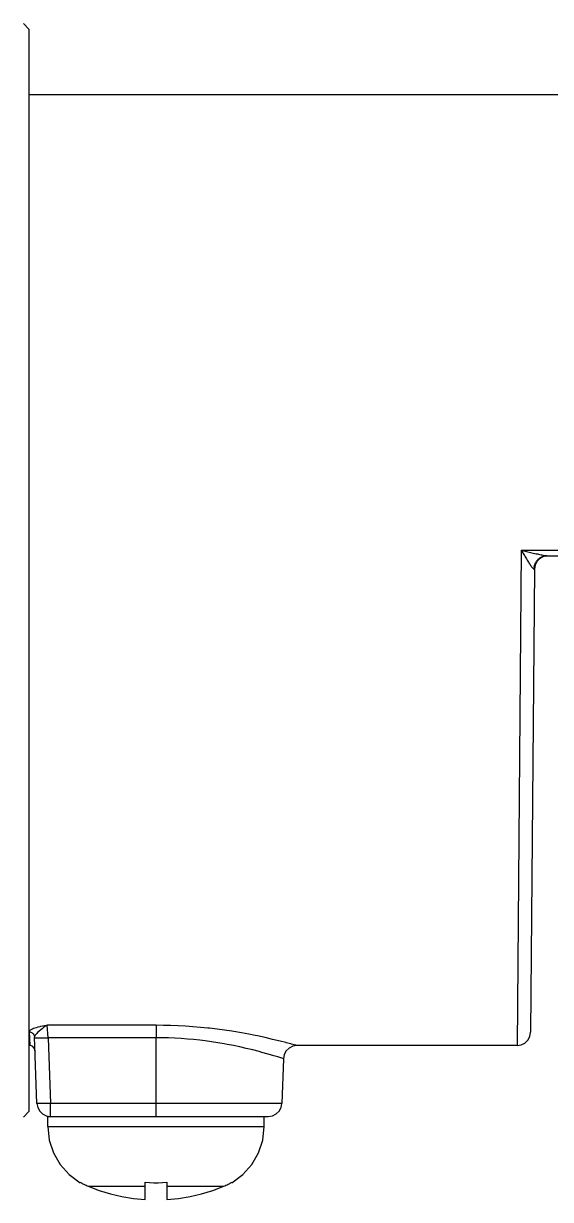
# Model space of a CAD drawing. Header units: millimetres. Extents: x -495897 to 1376592, y -28539 to 470976.
# Drawn here: x 202629 to 203895, y 199596 to 202423 of the extents above; entities that cross this region are included whole.
import ezdxf

# ---------------------------------------------------------------- set-up
doc = ezdxf.new("R2010")
doc.units = ezdxf.units.MM

msp = doc.modelspace()

# ---------------------------------------------------------------- linework, layer by layer
at = {"color": 0}
for p, q in [((202641.938, 202409.86), (202629.068, 202423.12)), ((202641.938, 202409.86), (202641.938, 199806.727)), ((206101.238, 202251.338), (202641.938, 202251.338)), ((203825.068, 201157.115), (203815.058, 199965.444)), ((203825.068, 201157.115), (205005.598, 201157.115)), ((203825.068, 201157.115), (203828.188, 201156.231)), ((203825.068, 201157.115), (203825.848, 201155.685)), ((203828.188, 201156.231), (203831.438, 201155.503)), ((203825.848, 201155.685), (203827.538, 201153.007)), ((203827.538, 201153.007), (203829.228, 201150.316)), ((203829.228, 201150.316), (203829.878, 201149.055)), ((203829.878, 201149.055), (203831.438, 201146.364)), ((203831.438, 201155.503), (203834.688, 201154.606)), ((203831.438, 201146.364), (203833.128, 201143.686)), ((203833.128, 201143.686), (203834.688, 201140.995)), ((203834.688, 201154.606), (203838.068, 201153.891)), ((203834.688, 201140.995), (203836.378, 201138.304)), ((203836.378, 201138.304), (203837.938, 201135.626)), ((203837.938, 201135.626), (203839.498, 201132.935)), ((203838.068, 201153.891), (203841.318, 201153.007)), ((203839.498, 201132.935), (203841.188, 201130.244)), ((203841.188, 201130.244), (203841.318, 201130.075)), ((203841.318, 201153.007), (203844.568, 201152.279)), ((203841.318, 201130.075), (203842.618, 201128.099)), ((203842.618, 201128.099), (203843.788, 201125.941)), ((203844.568, 201152.279), (203847.818, 201151.382)), ((203847.818, 201151.382), (203850.938, 201150.667)), ((203850.938, 201150.667), (203854.188, 201149.952)), ((203854.188, 201149.952), (203857.438, 201149.055)), ((203857.438, 201149.055), (203858.088, 201148.873)), ((203858.088, 201148.873), (203861.078, 201148.34)), ((203860.168, 201127.384), (203860.818, 201128.814)), ((203860.818, 201128.814), (203861.728, 201130.244)), ((203861.078, 201148.34), (203864.068, 201147.625)), ((203861.728, 201130.244), (203862.768, 201131.505)), ((203862.768, 201131.505), (203863.938, 201132.753)), ((203863.938, 201132.753), (203864.978, 201134.014)), ((203864.068, 201147.625), (203866.928, 201146.91)), ((203864.978, 201134.014), (203866.278, 201135.262)), ((203866.278, 201135.262), (203867.448, 201136.341)), ((203866.928, 201146.91), (203870.048, 201146.364)), ((203867.448, 201136.341), (203868.748, 201137.407)), ((203868.748, 201137.407), (203870.048, 201138.304)), ((203870.048, 201146.364), (203872.908, 201145.649)), ((203870.048, 201138.304), (203871.348, 201139.201)), ((203871.348, 201139.201), (203872.908, 201139.916)), ((203872.908, 201145.649), (203874.468, 201145.298)), ((203872.908, 201139.916), (203874.338, 201140.631)), ((203874.338, 201140.631), (203875.768, 201141.359)), ((203874.468, 201145.298), (203877.328, 201144.765)), ((203875.768, 201141.359), (203877.328, 201141.892)), ((203877.328, 201144.765), (203880.188, 201144.219)), ((203877.328, 201141.892), (203879.018, 201142.425)), ((203879.018, 201142.425), (203880.578, 201142.789)), ((203880.188, 201144.219), (203880.578, 201144.219)), ((203880.578, 201144.219), (203883.048, 201143.855)), ((203880.578, 201142.789), (203882.138, 201143.14)), ((203882.138, 201143.14), (203883.828, 201143.322)), ((203883.048, 201143.855), (203885.258, 201143.686)), ((203883.828, 201143.322), (203885.388, 201143.504)), ((203885.258, 201143.686), (203886.948, 201143.504)), ((203885.388, 201143.504), (203886.948, 201143.504)), ((203886.948, 201143.504), (204871.048, 201143.504)), ((203843.788, 201125.941), (203845.088, 201123.978)), ((203845.088, 201123.978), (203846.388, 201122.184)), ((203846.388, 201122.184), (203847.818, 201120.208)), ((203857.308, 201111.264), (203847.428, 199997.515)), ((203847.818, 201120.208), (203849.248, 201118.063)), ((203849.248, 201118.063), (203849.898, 201116.815)), ((203849.898, 201116.815), (203851.588, 201115.021)), ((203851.588, 201115.021), (203852.758, 201113.409)), ((203852.758, 201113.409), (203853.668, 201112.512)), ((203853.668, 201112.512), (203854.448, 201111.797)), ((203854.448, 201111.797), (203854.968, 201111.615)), ((203854.968, 201111.615), (203855.488, 201111.264)), ((203855.488, 201111.264), (203855.878, 201111.264)), ((203855.878, 201111.264), (203856.008, 201111.264)), ((203856.008, 201115.554), (203856.138, 201116.633)), ((203856.008, 201111.264), (203856.138, 201111.264)), ((203856.138, 201116.633), (203856.528, 201117.881)), ((203856.138, 201111.264), (203856.528, 201111.264)), ((203856.528, 201117.881), (203856.788, 201119.142)), ((203856.528, 201111.264), (203856.788, 201111.264)), ((203856.788, 201119.142), (203857.308, 201120.39)), ((203856.788, 201111.264), (203856.918, 201111.264)), ((203856.918, 201111.264), (203857.048, 201111.264)), ((203857.048, 201111.264), (203857.048, 201111.264)), ((203857.048, 201111.264), (203857.048, 201111.264)), ((203857.308, 201120.39), (203857.698, 201121.651)), ((203857.698, 201121.651), (203857.958, 201122.717)), ((203857.958, 201122.717), (203858.348, 201123.978)), ((203858.348, 201123.978), (203858.868, 201125.057)), ((203858.868, 201125.057), (203859.388, 201126.305)), ((203859.388, 201126.305), (203859.908, 201127.384)), ((202642.848, 199999.66), (202642.588, 199998.945)), ((202642.588, 199998.945), (202642.588, 199998.23)), ((202642.588, 199998.412), (202643.888, 199965.444)), ((202642.588, 199998.412), (202644.148, 199998.23)), ((202643.368, 200000.375), (202642.848, 199999.66)), ((202643.758, 200001.103), (202643.368, 200000.375)), ((202644.538, 200001.818), (202643.758, 200001.103)), ((202644.148, 199998.23), (202645.578, 199998.048)), ((202645.578, 200002.533), (202644.538, 200001.818)), ((202646.228, 200003.066), (202645.578, 200002.533)), ((202645.578, 199998.048), (202645.708, 199998.048)), ((202645.708, 199998.048), (202647.008, 199997.697)), ((202647.918, 200003.963), (202646.228, 200003.066)), ((202647.008, 199997.697), (202648.438, 199997.151)), ((202649.478, 200004.86), (202647.918, 200003.963)), ((202648.438, 199997.151), (202649.608, 199996.436)), ((202650.518, 200005.393), (202649.478, 200004.86)), ((202649.608, 199996.436), (202650.778, 199995.721)), ((202653.248, 200006.29), (202650.518, 200005.393)), ((202656.108, 200007.369), (202653.248, 200006.29)), ((202659.748, 200008.617), (202656.108, 200007.369)), ((202663.648, 200009.514), (202659.748, 200008.617)), ((202662.868, 199996.969), (202660.918, 199994.824)), ((202665.468, 199999.309), (202662.868, 199996.969)), ((202668.068, 200010.775), (202663.648, 200009.514)), ((202667.028, 200000.557), (202665.468, 199999.309)), ((202670.278, 200003.43), (202667.028, 200000.557)), ((202670.018, 200011.126), (202668.068, 200010.775)), ((202674.698, 200012.205), (202670.018, 200011.126)), ((202673.528, 200006.108), (202670.278, 200003.43)), ((202676.518, 200008.435), (202673.528, 200006.108)), ((202673.528, 200006.108), (202673.528, 200006.108)), ((202679.508, 200013.102), (202674.698, 200012.205)), ((202677.038, 200008.799), (202676.518, 200008.435)), ((202679.508, 200010.593), (202677.038, 200008.799)), ((202684.188, 200013.999), (202679.508, 200013.102)), ((202681.848, 200012.023), (202679.508, 200010.593)), ((202684.058, 200013.284), (202681.848, 200012.023)), ((202686.268, 200014.35), (202684.058, 200013.284)), ((202686.268, 200014.35), (202684.188, 200013.999)), ((202947.438, 200014.35), (202686.268, 200014.35)), ((202688.218, 199984.437), (202686.268, 200014.35)), ((202947.438, 200014.35), (202947.438, 199984.437)), ((202965.118, 200014.168), (202947.438, 200014.35)), ((202982.668, 200013.817), (202965.118, 200014.168)), ((203000.348, 200013.102), (202982.668, 200013.817)), ((203018.288, 200012.205), (203000.348, 200013.102)), ((203036.098, 200010.944), (203018.288, 200012.205)), ((203054.038, 200009.345), (203036.098, 200010.944)), ((203071.848, 200007.551), (203054.038, 200009.345)), ((203076.268, 200007.187), (203071.848, 200007.551)), ((203094.078, 200005.042), (203076.268, 200007.187)), ((203112.018, 200002.702), (203094.078, 200005.042)), ((203129.958, 199999.842), (203112.018, 200002.702)), ((203134.248, 199999.309), (203129.958, 199999.842)), ((203152.578, 199996.085), (203134.248, 199999.309)), ((202650.778, 199995.721), (202651.818, 199994.824)), ((202651.818, 199994.824), (202652.728, 199993.927)), ((202652.728, 199993.927), (202653.378, 199992.679)), ((202653.378, 199992.679), (202654.158, 199991.6)), ((202654.158, 199991.6), (202654.288, 199991.418)), ((202654.288, 199991.418), (202654.808, 199989.988)), ((202654.808, 199989.988), (202655.458, 199988.74)), ((202655.458, 199988.74), (202655.588, 199987.479)), ((202655.588, 199987.479), (202655.718, 199986.231)), ((202655.978, 199988.012), (202655.718, 199986.946)), ((202655.718, 199986.946), (202655.718, 199986.231)), ((202661.308, 199826.604), (202655.718, 199986.231)), ((202655.718, 199984.437), (202655.978, 199984.255)), ((202656.238, 199988.909), (202655.978, 199988.012)), ((202655.978, 199984.255), (202656.108, 199984.255)), ((202656.108, 199984.255), (202656.238, 199984.255)), ((202656.758, 199989.988), (202656.238, 199988.909)), ((202656.238, 199984.255), (202657.148, 199984.073)), ((202657.538, 199991.067), (202656.758, 199989.988)), ((202657.148, 199984.073), (202657.928, 199984.073)), ((202658.578, 199992.315), (202657.538, 199991.067)), ((202657.928, 199984.073), (202658.058, 199984.073)), ((202658.058, 199984.073), (202658.838, 199983.904)), ((202659.098, 199992.861), (202658.578, 199992.315)), ((202658.838, 199983.904), (202659.748, 199983.904)), ((202660.918, 199994.824), (202659.098, 199992.861)), ((202659.748, 199983.904), (202660.528, 199983.904)), ((202660.528, 199983.904), (202660.788, 199983.904)), ((202660.788, 199983.904), (202661.698, 199983.904)), ((202661.698, 199983.904), (202662.348, 199983.904)), ((202662.348, 199983.904), (202663.258, 199983.904)), ((202663.258, 199983.904), (202664.168, 199983.904)), ((202664.168, 199983.904), (202669.238, 199983.904)), ((202669.238, 199983.904), (202671.318, 199983.904)), ((202671.318, 199983.904), (202673.658, 199984.073)), ((202673.658, 199984.073), (202676.128, 199984.073)), ((202676.128, 199984.073), (202678.728, 199984.073)), ((202678.728, 199984.073), (202680.938, 199984.073)), ((202680.938, 199984.073), (202683.278, 199984.255)), ((202683.278, 199984.255), (202685.878, 199984.255)), ((202685.878, 199984.255), (202688.218, 199984.437)), ((202688.218, 199984.437), (202693.678, 199826.604)), ((202947.438, 199984.437), (202688.348, 199984.437)), ((202947.438, 199795.261), (202947.438, 199984.437)), ((202962.388, 199984.255), (202947.438, 199984.437)), ((202977.468, 199983.904), (202962.388, 199984.255)), ((202992.548, 199983.358), (202977.468, 199983.904)), ((203007.628, 199982.461), (202992.548, 199983.358)), ((203022.838, 199981.213), (203007.628, 199982.461)), ((203037.918, 199979.952), (203022.838, 199981.213)), ((203052.868, 199978.34), (203037.918, 199979.952)), ((203065.218, 199976.728), (203052.868, 199978.34)), ((203080.428, 199974.765), (203065.218, 199976.728)), ((203095.898, 199972.438), (203080.428, 199974.765)), ((203111.108, 199969.747), (203095.898, 199972.438)), ((203118.128, 199968.486), (203111.108, 199969.747)), ((203133.598, 199965.626), (203118.128, 199968.486)), ((203170.778, 199992.861), (203152.578, 199996.085)), ((203185.468, 199989.806), (203170.778, 199992.861)), ((203191.188, 199988.74), (203185.468, 199989.806)), ((203209.648, 199984.788), (203191.188, 199988.74)), ((203227.718, 199980.498), (203209.648, 199984.788)), ((203246.048, 199976.195), (203227.718, 199980.498)), ((203259.698, 199972.62), (203246.048, 199976.195)), ((203260.218, 199972.438), (203259.698, 199972.62)), ((203271.138, 199969.565), (203260.218, 199972.438)), ((203272.958, 199969.032), (203271.138, 199969.565)), ((203279.328, 199967.238), (203272.958, 199969.032)), ((203149.068, 199962.22), (203133.598, 199965.626)), ((203164.148, 199958.814), (203149.068, 199962.22)), ((203179.878, 199955.057), (203164.148, 199958.814)), ((203195.738, 199951.118), (203179.878, 199955.057)), ((203201.978, 199949.324), (203195.738, 199951.118)), ((203217.318, 199945.021), (203201.978, 199949.324)), ((203230.318, 199941.264), (203217.318, 199945.021)), ((203240.328, 199938.222), (203230.318, 199941.264)), ((203283.098, 199966.341), (203279.328, 199967.238)), ((203286.218, 199965.444), (203283.098, 199966.341)), ((203815.058, 199965.444), (203286.218, 199965.444)), ((203242.798, 199937.507), (203240.328, 199938.222)), ((203247.608, 199935.882), (203242.798, 199937.507)), ((203249.818, 199935.167), (203247.608, 199935.882)), ((203252.158, 199934.452), (203249.818, 199935.167)), ((203253.588, 199934.101), (203249.818, 199826.604)), ((203252.808, 199934.27), (203252.158, 199934.452)), ((203253.588, 199934.101), (203252.808, 199934.27)), ((202641.938, 199806.727), (202629.068, 199793.649)), ((202661.438, 199826.435), (202661.308, 199826.604)), ((202661.308, 199826.604), (202661.308, 199826.604)), ((202661.308, 199826.604), (202661.308, 199826.604)), ((202661.828, 199826.435), (202661.438, 199826.435)), ((202662.868, 199826.435), (202661.828, 199826.435)), ((202663.778, 199826.253), (202662.868, 199826.435)), ((202665.078, 199826.253), (202663.778, 199826.253)), ((202666.638, 199826.253), (202665.078, 199826.253)), ((202670.018, 199826.253), (202666.638, 199826.253)), ((202670.798, 199826.253), (202670.018, 199826.253)), ((202674.048, 199826.253), (202670.798, 199826.253)), ((202675.608, 199826.253), (202674.048, 199826.253)), ((202678.988, 199826.253), (202675.608, 199826.253)), ((202681.328, 199826.253), (202678.988, 199826.253)), ((202684.578, 199826.435), (202681.328, 199826.253)), ((202687.828, 199826.435), (202684.578, 199826.435)), ((202691.078, 199826.604), (202687.828, 199826.435)), ((202693.678, 199826.604), (202691.078, 199826.604)), ((203249.818, 199826.604), (202693.678, 199826.604)), ((202693.678, 199795.261), (202693.678, 199826.604)), ((202687.438, 199795.261), (203217.318, 199795.261)), ((202687.438, 199770.899), (202687.438, 199795.261)), ((202687.438, 199770.899), (203207.568, 199770.899)), ((203207.568, 199770.899), (203207.568, 199795.261)), ((202765.438, 199635.816), (202765.438, 199636.895)), ((202921.438, 199595.516), (202921.438, 199636.895)), ((202973.308, 199636.895), (202973.308, 199595.516)), ((203129.438, 199636.895), (203129.438, 199635.816)), ((202784.548, 199627.405), (202921.438, 199627.405)), ((202973.308, 199627.405), (203110.198, 199627.405))]:
    msp.add_line(p, q, dxfattribs=at)
for points in [[(203886.948, 201143.322), (203877.458, 201141.125), (203869.268, 201136.341), (203862.898, 201129.464), (203858.738, 201120.936), (203857.308, 201111.264)], [(203856.008, 201115.554), (203856.008, 201114.631), (203856.008, 201113.76), (203855.878, 201112.928), (203855.878, 201112.096), (203855.878, 201111.264)], [(203815.058, 199965.444), (203825.198, 199967.082), (203834.038, 199971.619), (203841.058, 199978.561), (203845.738, 199987.362), (203847.428, 199997.515)], [(202656.758, 199952.912), (202656.108, 199956.89), (202654.158, 199960.335), (202651.428, 199963.039), (202647.918, 199964.807), (202643.888, 199965.444)], [(203286.218, 199965.444), (203276.078, 199963.858), (203267.368, 199959.412), (203260.218, 199952.639), (203255.538, 199944.033), (203253.588, 199934.101)], [(202661.308, 199826.604), (202663.258, 199816.672), (202667.938, 199808.066), (202674.828, 199801.293), (202683.668, 199796.847), (202693.678, 199795.261)], [(203217.318, 199795.261), (203227.458, 199796.847), (203236.168, 199801.293), (203243.188, 199808.066), (203247.868, 199816.672), (203249.818, 199826.604)], [(202687.438, 199770.899), (202690.948, 199738.139), (202700.958, 199707.329), (202717.078, 199679.392), (202738.788, 199655.251), (202765.438, 199635.816)], [(203129.438, 199635.816), (203156.088, 199655.251), (203177.798, 199679.392), (203193.918, 199707.329), (203204.058, 199738.139), (203207.568, 199770.899)], [(202765.438, 199636.895), (202766.608, 199636.232), (202767.908, 199635.543), (202769.078, 199634.841), (202770.378, 199634.152), (202771.678, 199633.489)], [(202771.678, 199633.489), (202774.278, 199632.137), (202776.878, 199630.863), (202779.348, 199629.641), (202781.948, 199628.497), (202784.548, 199627.405)], [(202921.438, 199636.895), (202931.838, 199636.206), (202942.238, 199635.868), (202952.638, 199635.868), (202963.038, 199636.206), (202973.308, 199636.895)], [(203110.198, 199627.405), (203112.928, 199628.497), (203115.528, 199629.654), (203118.128, 199630.863), (203120.598, 199632.137), (203123.198, 199633.489)], [(203123.328, 199633.489), (203124.498, 199634.152), (203125.798, 199634.841), (203126.968, 199635.543), (203128.268, 199636.232), (203129.438, 199636.895)], [(202784.548, 199627.405), (202810.938, 199617.343), (202837.978, 199609.101), (202865.408, 199602.718), (202893.228, 199598.168), (202921.438, 199595.516)], [(202973.308, 199595.516), (203001.518, 199598.168), (203029.338, 199602.718), (203056.898, 199609.101), (203083.808, 199617.343), (203110.198, 199627.405)]]:
    msp.add_lwpolyline(points, dxfattribs=at)

doc.saveas('drawing.dxf')
